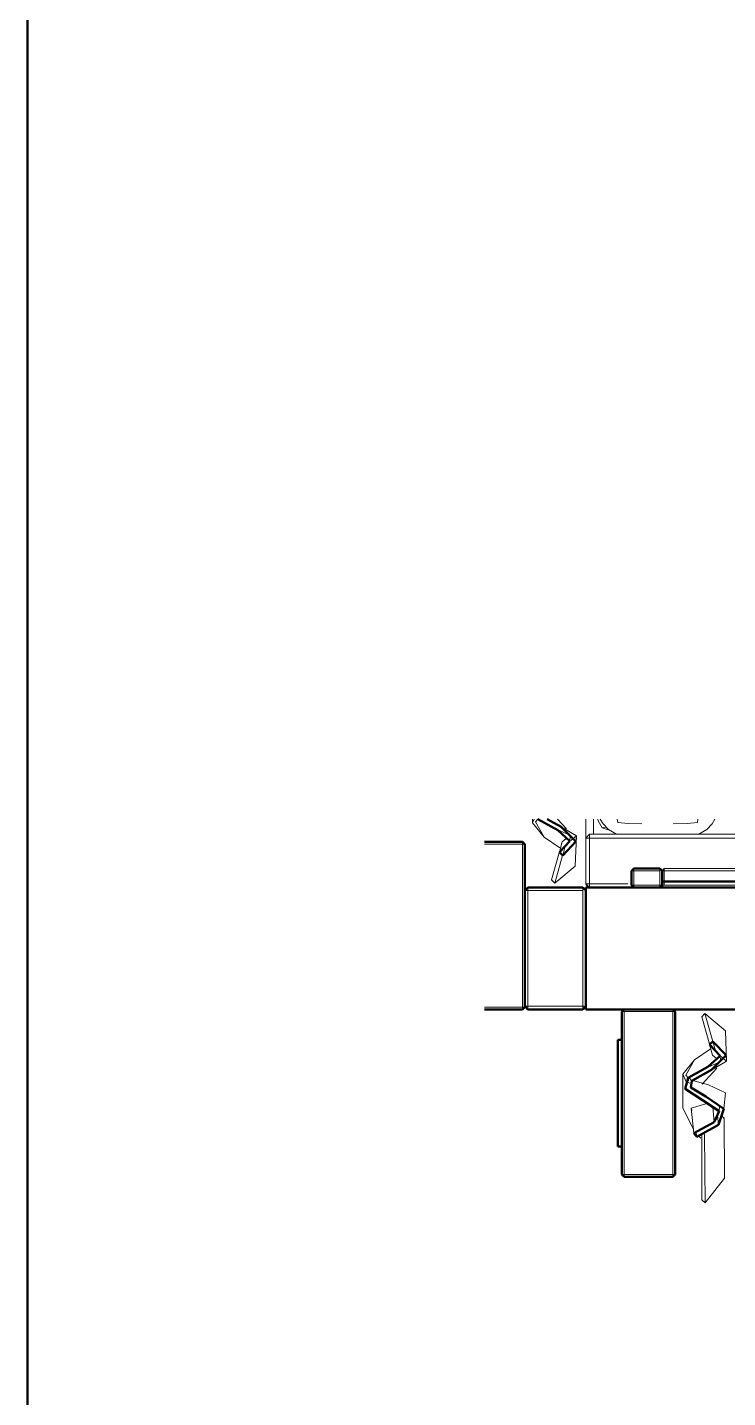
# Model space of a CAD drawing. Header units: metres. Extents: x 10 to 831, y 10 to 584.
# Drawn here: x 10 to 55.9, y 207 to 297 of the extents above; entities that cross this region are included whole.
import ezdxf

# ---------------------------------------------------------------- set-up
doc = ezdxf.new("R2010")
doc.units = ezdxf.units.M
for name, color, linetype, lineweight in [('CUT', 7, 'Continuous', 50), ('FRAME', 7, 'Continuous', 50), ('VIS', 8, 'Continuous', 13)]:
    doc.layers.add(name, color=color, linetype=linetype, lineweight=lineweight)

msp = doc.modelspace()

# ---------------------------------------------------------------- linework, layer by layer
at = {"layer": 'CUT'}
for p, q in [((44.802, 244.273), (43.501, 245)), ((43.501, 245), (43.501, 245)), ((44.1, 245), (45.025, 244.48)), ((45.598, 243.546), (44.802, 244.273)), ((45.025, 244.48), (45.987, 243.517)), ((40, 243.5), (42.493, 243.5)), ((42.493, 243.5), (42.643, 243.35)), ((42.643, 243.35), (42.643, 232.65)), ((44.906, 242.818), (45.598, 243.546)), ((45.987, 243.517), (45.128, 242.615)), ((45.128, 242.615), (44.906, 242.818)), ((49.643, 241.6), (49.793, 241.75)), ((49.643, 240.65), (49.643, 241.6)), ((49.793, 241.75), (51.493, 241.75)), ((51.493, 241.75), (51.643, 241.6)), ((51.643, 241.6), (51.643, 240.65)), ((42.643, 240.3), (42.843, 240.5)), ((42.843, 240.5), (46.443, 240.5)), ((46.443, 240.5), (46.643, 240.3)), ((46.643, 240.5), (86.993, 240.5)), ((46.643, 232.5), (46.643, 240.5)), ((49.793, 240.5), (49.643, 240.65)), ((51.493, 240.5), (49.793, 240.5)), ((51.643, 240.65), (51.493, 240.5)), ((51.643, 240.5), (51.643, 240.9)), ((51.643, 240.9), (70.643, 240.9)), ((70.643, 240.5), (51.643, 240.5)), ((42.643, 232.7), (42.643, 240.3)), ((46.643, 240.3), (46.643, 232.7)), ((42.493, 232.5), (40, 232.5)), ((42.643, 232.65), (42.493, 232.5)), ((42.843, 232.5), (42.643, 232.7)), ((46.443, 232.5), (42.843, 232.5)), ((46.643, 232.7), (46.443, 232.5)), ((86.993, 232.5), (46.643, 232.5)), ((49, 232.35), (49.15, 232.5)), ((49, 221.65), (49, 232.35)), ((49.15, 232.5), (52.35, 232.5)), ((52.35, 232.5), (52.5, 232.35)), ((52.5, 232.35), (52.5, 221.65)), ((48.75, 223.5), (48.75, 230.5)), ((48.75, 230.5), (49, 230.5)), ((49, 230.5), (49, 223.5)), ((54.763, 230.182), (54.985, 230.385)), ((55.455, 229.454), (54.763, 230.182)), ((54.985, 230.385), (55.844, 229.483)), ((53.358, 228), (54.659, 228.727)), ((54.659, 228.727), (55.455, 229.454)), ((55.844, 229.483), (54.882, 228.519)), ((53.159, 227.273), (53.358, 228)), ((53.596, 227.798), (53.523, 227.36)), ((54.882, 228.519), (53.596, 227.798)), ((54.307, 226.546), (53.159, 227.273)), ((53.523, 227.36), (54.507, 226.771)), ((55.385, 225.818), (54.307, 226.546)), ((54.507, 226.771), (55.704, 225.959)), ((55.704, 225.959), (55.34, 224.913)), ((53.737, 224.364), (55.062, 225.091)), ((55.062, 225.091), (55.385, 225.818)), ((53.919, 224.12), (53.737, 224.364)), ((55.34, 224.913), (53.919, 224.12)), ((49, 223.5), (48.75, 223.5)), ((49.15, 221.5), (49, 221.65)), ((52.35, 221.5), (49.15, 221.5)), ((52.5, 221.65), (52.35, 221.5))]:
    msp.add_line(p, q, dxfattribs=at)
at = {"layer": 'FRAME'}
msp.add_lwpolyline([(10, 10), (831, 10), (831, 584), (10, 584), (10, 10)], close=True, dxfattribs=at)
at = {"layer": 'VIS'}
for p, q in [((43.143, 245), (43.143, 244.75)), ((43.143, 244.75), (43.252, 245)), ((43.346, 244.812), (43.501, 245)), ((43.915, 243.812), (43.346, 244.812)), ((43.501, 245), (43.501, 245)), ((44.802, 244.273), (43.501, 245)), ((43.521, 245), (43.521, 244.984)), ((43.629, 244.933), (43.592, 245)), ((44.1, 245), (45.025, 244.48)), ((45.374, 244.352), (44.781, 245)), ((46.643, 245), (46.643, 243.653)), ((47.143, 244.031), (47.143, 245)), ((47.442, 244.879), (47.424, 245)), ((47.442, 244.879), (47.711, 244.42)), ((47.592, 245), (47.77, 244.677)), ((48.704, 245), (48.734, 244.764)), ((53.998, 245), (53.969, 244.764)), ((55.111, 245), (54.933, 244.677)), ((43.143, 244.75), (43.915, 243.812)), ((44.624, 244.375), (45.492, 243.992)), ((44.624, 244.375), (44.802, 244.273)), ((45.598, 243.546), (44.802, 244.273)), ((44.829, 244.601), (46.022, 243.908)), ((44.829, 244.601), (45.025, 244.48)), ((45.025, 244.48), (45.987, 243.517)), ((46.022, 243.908), (45.666, 243.596)), ((45.941, 241.908), (46.022, 243.908)), ((46.022, 243.908), (45.987, 243.517)), ((46.893, 244), (46.643, 243.75)), ((46.893, 243.75), (46.893, 244)), ((46.893, 244), (46.893, 243.875)), ((46.893, 244), (46.893, 244)), ((46.893, 244), (97.893, 244)), ((97.893, 244), (46.893, 244)), ((47.729, 244.427), (47.711, 244.42)), ((47.711, 244.42), (47.714, 244.421)), ((47.711, 244.42), (48.106, 244.293)), ((47.784, 244.447), (47.729, 244.427)), ((47.77, 244.677), (48.125, 244.315)), ((47.784, 244.447), (47.941, 244.47)), ((48.125, 244.315), (48.647, 244.018)), ((49.413, 244.718), (48.734, 244.764)), ((49.413, 244.718), (50.319, 244.687)), ((53.29, 244.718), (52.384, 244.687)), ((53.29, 244.718), (53.969, 244.764)), ((54.578, 244.315), (54.056, 244.018)), ((54.933, 244.677), (54.578, 244.315)), ((40, 243.5), (42.493, 243.5)), ((40, 243.5), (42.493, 243.5)), ((42.493, 243.35), (40, 243.35)), ((42.493, 243.35), (42.493, 243.5)), ((42.493, 243.5), (42.643, 243.35)), ((42.493, 243.5), (42.493, 243.5)), ((42.493, 243.5), (42.643, 243.35)), ((42.643, 243.35), (42.493, 243.35)), ((42.493, 232.65), (42.493, 243.35)), ((42.643, 243.35), (42.643, 240.42)), ((42.643, 243.35), (42.643, 243.35)), ((42.643, 243.35), (42.643, 232.65)), ((43.915, 243.812), (44.937, 243.109)), ((44.906, 242.818), (45.598, 243.546)), ((44.906, 242.818), (45.099, 243.5)), ((45.099, 243.5), (45.074, 243.412)), ((45.358, 243.719), (45.099, 243.5)), ((45.987, 243.517), (45.128, 242.615)), ((45.128, 242.615), (45.294, 243.228)), ((45.613, 243.859), (45.598, 243.546)), ((45.603, 243.557), (45.614, 243.867)), ((46.643, 243.75), (46.893, 243.75)), ((46.643, 243.75), (46.643, 240.75)), ((46.893, 240.75), (46.893, 243.75)), ((46.893, 243.75), (97.893, 243.75)), ((44.922, 242.875), (44.393, 241)), ((45.117, 242.608), (44.598, 240.78)), ((44.906, 242.818), (45.128, 242.615)), ((45.941, 241.908), (44.598, 240.78)), ((49.643, 241.6), (49.793, 241.75)), ((49.643, 241.6), (49.793, 241.75)), ((49.793, 241.6), (49.643, 241.6)), ((49.643, 240.65), (49.643, 241.6)), ((49.643, 241.6), (49.643, 241.6)), ((49.643, 240.65), (49.643, 241.6)), ((49.793, 241.75), (49.793, 241.6)), ((49.793, 241.75), (51.493, 241.75)), ((49.793, 241.75), (49.793, 241.75)), ((49.793, 241.75), (51.493, 241.75)), ((49.793, 241.6), (49.793, 240.65)), ((51.493, 241.6), (49.793, 241.6)), ((51.493, 241.6), (51.493, 241.75)), ((51.493, 241.75), (51.568, 241.675)), ((51.493, 241.75), (51.493, 241.75)), ((51.493, 241.75), (51.643, 241.6)), ((51.493, 240.65), (51.493, 241.6)), ((51.793, 241.75), (51.643, 241.6)), ((51.643, 241.6), (51.643, 241.6)), ((51.643, 241.6), (51.793, 241.6)), ((51.643, 241.6), (51.643, 240.809)), ((51.643, 241.6), (51.643, 240.65)), ((51.793, 241.6), (51.793, 241.75)), ((51.793, 241.75), (51.793, 241.675)), ((70.493, 241.75), (51.793, 241.75)), ((51.793, 241.75), (70.493, 241.75)), ((51.793, 241.75), (51.793, 241.75)), ((51.793, 240.65), (51.793, 241.6)), ((51.793, 241.6), (70.493, 241.6)), ((42.643, 240.3), (42.843, 240.5)), ((42.643, 240.3), (42.843, 240.5)), ((42.843, 240.5), (42.843, 240.3)), ((42.843, 240.5), (46.443, 240.5)), ((42.843, 240.5), (42.843, 240.5)), ((42.843, 240.5), (46.443, 240.5)), ((44.393, 241), (44.393, 241)), ((44.393, 241), (44.598, 240.78)), ((44.598, 240.78), (44.598, 240.78)), ((46.443, 240.3), (46.443, 240.5)), ((46.443, 240.5), (46.543, 240.4)), ((46.443, 240.5), (46.443, 240.5)), ((46.443, 240.5), (46.643, 240.3)), ((46.893, 240.75), (46.643, 240.75)), ((46.643, 240.75), (46.893, 240.5)), ((46.643, 240.75), (46.643, 240.75)), ((46.643, 240.7), (46.843, 240.5)), ((46.643, 240.7), (46.643, 240.7)), ((46.643, 240.5), (46.643, 240.371)), ((46.643, 240.5), (46.768, 240.5)), ((46.643, 240.5), (46.643, 240.5)), ((46.643, 240.5), (46.768, 240.5)), ((46.643, 240.5), (46.643, 232.5)), ((49.648, 240.5), (46.643, 240.5)), ((46.643, 240.5), (46.643, 240.5)), ((46.643, 232.5), (46.643, 240.5)), ((46.643, 240.5), (49.776, 240.5)), ((46.643, 240.5), (46.643, 240.5)), ((46.643, 240.5), (86.993, 240.5)), ((46.643, 232.5), (46.643, 240.5)), ((46.843, 240.5), (46.843, 240.6)), ((46.843, 240.5), (46.968, 240.5)), ((46.893, 240.5), (46.893, 240.75)), ((49.405, 240.75), (46.893, 240.75)), ((46.893, 240.5), (49.782, 240.5)), ((49.793, 240.5), (49.643, 240.65)), ((49.643, 240.65), (49.793, 240.65)), ((49.643, 240.65), (49.643, 240.65)), ((49.643, 240.65), (49.793, 240.5)), ((49.793, 240.65), (49.793, 240.5)), ((49.793, 240.65), (51.493, 240.65)), ((51.493, 240.5), (49.793, 240.5)), ((49.793, 240.5), (49.793, 240.5)), ((51.493, 240.5), (49.793, 240.5)), ((51.493, 240.65), (51.568, 240.65)), ((51.493, 240.5), (51.493, 240.65)), ((51.643, 240.65), (51.493, 240.5)), ((51.493, 240.5), (51.493, 240.5)), ((51.643, 240.5), (51.643, 240.9)), ((51.643, 240.9), (70.643, 240.9)), ((51.643, 240.9), (51.643, 240.9)), ((51.643, 240.5), (51.643, 240.9)), ((51.643, 240.9), (70.643, 240.9)), ((51.643, 240.65), (51.643, 240.65)), ((70.643, 240.5), (51.643, 240.5)), ((51.643, 240.5), (51.643, 240.5)), ((70.643, 240.5), (51.643, 240.5)), ((51.793, 240.65), (51.718, 240.65)), ((70.493, 240.65), (51.793, 240.65)), ((42.843, 240.3), (42.643, 240.3)), ((42.643, 232.7), (42.643, 240.3)), ((42.643, 240.3), (42.643, 240.3)), ((42.643, 232.7), (42.643, 240.3)), ((42.843, 240.3), (42.843, 232.7)), ((46.443, 240.3), (42.843, 240.3)), ((46.443, 232.7), (46.443, 240.3)), ((46.643, 240.3), (46.643, 240.3)), ((46.643, 240.3), (46.643, 232.7)), ((40, 232.65), (42.493, 232.65)), ((42.493, 232.5), (40, 232.5)), ((42.493, 232.5), (40, 232.5)), ((42.493, 232.65), (42.643, 232.65)), ((42.643, 232.65), (42.493, 232.5)), ((42.493, 232.5), (42.493, 232.65)), ((42.643, 232.65), (42.493, 232.5)), ((42.493, 232.5), (42.493, 232.5)), ((42.843, 232.5), (42.643, 232.7)), ((42.643, 232.7), (42.843, 232.7)), ((42.643, 232.7), (42.643, 232.7)), ((42.643, 232.7), (42.843, 232.5)), ((42.643, 232.65), (42.643, 232.65)), ((42.843, 232.7), (42.843, 232.5)), ((42.843, 232.7), (46.443, 232.7)), ((46.443, 232.5), (42.843, 232.5)), ((42.843, 232.5), (42.843, 232.5)), ((46.443, 232.5), (42.843, 232.5)), ((46.443, 232.7), (46.543, 232.7)), ((46.443, 232.5), (46.443, 232.7)), ((46.643, 232.7), (46.443, 232.5)), ((46.443, 232.5), (46.443, 232.5)), ((46.643, 232.7), (46.643, 232.7)), ((46.643, 232.5), (113.493, 232.5)), ((46.643, 232.5), (46.643, 232.5)), ((86.993, 232.5), (46.643, 232.5)), ((46.643, 232.5), (46.643, 232.5)), ((86.993, 232.5), (46.643, 232.5)), ((49, 232.35), (49.15, 232.5)), ((49, 232.35), (49.075, 232.425)), ((49.15, 232.35), (49, 232.35)), ((49, 221.65), (49, 232.35)), ((49, 232.35), (49, 232.35)), ((49, 221.65), (49, 232.35)), ((49.15, 232.5), (49.15, 232.5)), ((49.15, 232.5), (52.35, 232.5)), ((52.35, 232.35), (49.15, 232.35)), ((49.15, 232.35), (49.15, 221.65)), ((52.35, 232.5), (52.35, 232.5)), ((52.35, 232.5), (52.5, 232.35)), ((52.35, 232.35), (52.35, 232.425)), ((52.5, 232.35), (52.35, 232.35)), ((52.35, 221.65), (52.35, 232.35)), ((52.5, 232.35), (52.5, 232.35)), ((52.5, 232.35), (52.5, 221.65)), ((52.5, 232.35), (52.5, 221.65)), ((54.25, 232), (54.455, 232.22)), ((54.455, 232.22), (54.455, 232.22)), ((55.798, 231.092), (54.455, 232.22)), ((54.974, 230.392), (54.455, 232.22)), ((54.25, 232), (54.25, 232)), ((54.772, 230.15), (54.25, 232)), ((48.75, 230.5), (49, 230.5)), ((48.75, 223.5), (48.75, 230.5)), ((48.75, 230.5), (48.75, 230.5)), ((48.75, 223.5), (48.75, 230.5)), ((48.75, 230.5), (49, 230.5)), ((49, 230.5), (49, 223.5)), ((49, 230.5), (49, 230.5)), ((49, 230.5), (49, 223.5)), ((55.798, 231.092), (55.879, 229.092)), ((53.772, 229.188), (54.793, 229.891)), ((54.763, 230.182), (54.985, 230.385)), ((54.763, 230.182), (54.956, 229.5)), ((55.455, 229.454), (54.763, 230.182)), ((54.956, 229.5), (54.931, 229.587)), ((54.985, 230.385), (55.151, 229.771)), ((54.985, 230.385), (55.844, 229.483)), ((53, 228.25), (53.772, 229.188)), ((53.772, 229.188), (53.203, 228.188)), ((53.358, 228), (54.659, 228.727)), ((55.23, 228.648), (54.266, 227.592)), ((54.48, 228.625), (55.349, 229.008)), ((54.48, 228.625), (54.659, 228.727)), ((54.659, 228.727), (55.455, 229.454)), ((54.686, 228.399), (55.879, 229.092)), ((55.844, 229.483), (54.882, 228.519)), ((55.215, 229.281), (54.956, 229.5)), ((55.47, 229.141), (55.455, 229.454)), ((55.46, 229.442), (55.471, 229.132)), ((55.879, 229.092), (55.522, 229.404)), ((55.879, 229.092), (55.844, 229.483)), ((53, 226), (53, 228.25)), ((53, 228.25), (53.218, 227.75)), ((53.159, 227.273), (53.358, 228)), ((53.218, 227.75), (53.159, 227.273)), ((53.203, 228.188), (53.358, 228)), ((53.476, 227.662), (53.218, 227.75)), ((53.376, 227.811), (53.378, 228.016)), ((53.486, 228.067), (53.437, 227.978)), ((53.437, 227.978), (53.596, 227.798)), ((53.596, 227.798), (53.523, 227.36)), ((53.585, 227.794), (53.57, 227.69)), ((54.882, 228.519), (53.596, 227.798)), ((54.688, 227.554), (53.729, 227.806)), ((54.686, 228.399), (54.882, 228.519)), ((54.307, 226.546), (53.159, 227.273)), ((53.53, 227.409), (53.523, 227.36)), ((53.523, 227.36), (54.507, 226.771)), ((53.564, 227.649), (53.536, 227.448)), ((55.803, 227.022), (54.688, 227.554)), ((55.803, 227.022), (55.704, 225.959)), ((53, 226), (53.707, 224.625)), ((53.544, 226), (54.516, 226.306)), ((53.544, 226), (53.626, 225.873)), ((53.544, 226), (53.737, 224.364)), ((55.385, 225.818), (54.307, 226.546)), ((54.507, 226.771), (55.704, 225.959)), ((54.967, 226.078), (55.062, 225.091)), ((55.704, 225.959), (55.34, 224.913)), ((55.413, 226.135), (55.385, 225.818)), ((53.737, 224.364), (55.062, 225.091)), ((55.062, 225.091), (55.385, 225.818)), ((55.275, 225.534), (55.34, 224.913)), ((55.72, 225.294), (55.57, 225.567)), ((55.72, 225.294), (55.693, 225.416)), ((55.733, 221.41), (55.72, 225.294)), ((53.737, 224.364), (53.919, 224.12)), ((53.884, 224.391), (53.919, 224.12)), ((55.34, 224.913), (53.919, 224.12)), ((54.112, 224.125), (54.197, 224.031)), ((54.25, 220), (54.25, 224.314)), ((54.434, 224.26), (54.38, 224.371)), ((54.467, 219.795), (54.434, 224.26)), ((49, 223.5), (48.75, 223.5)), ((48.75, 223.5), (48.75, 223.5)), ((49, 223.5), (48.75, 223.5)), ((49, 223.5), (49, 223.5)), ((49.15, 221.5), (49, 221.65)), ((49, 221.65), (49.15, 221.65)), ((49, 221.65), (49, 221.65)), ((49, 221.65), (49.15, 221.5)), ((49.15, 221.65), (49.15, 221.5)), ((49.15, 221.65), (52.35, 221.65)), ((52.35, 221.5), (49.15, 221.5)), ((49.15, 221.5), (49.15, 221.5)), ((52.35, 221.5), (49.15, 221.5)), ((52.35, 221.65), (52.5, 221.65)), ((52.5, 221.65), (52.35, 221.5)), ((52.35, 221.5), (52.35, 221.65)), ((52.5, 221.65), (52.35, 221.5)), ((52.35, 221.5), (52.35, 221.5)), ((52.5, 221.65), (52.5, 221.65)), ((55.733, 221.41), (54.467, 219.795)), ((54.467, 219.795), (54.25, 220))]:
    msp.add_line(p, q, dxfattribs=at)

doc.saveas('drawing.dxf')
